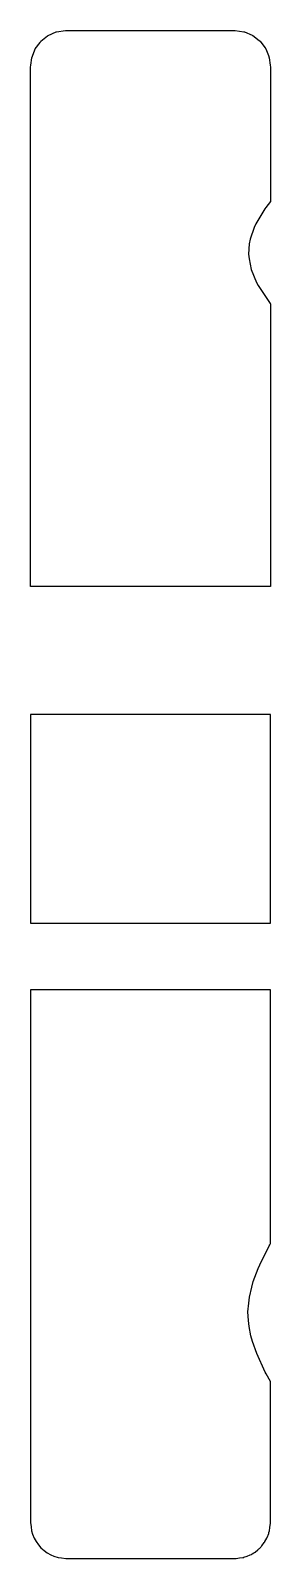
# Model space of a CAD drawing. Header units: metres. Extents: x 2.4 to 16, y -15.8 to 70.6.
import ezdxf

# ---------------------------------------------------------------- set-up
doc = ezdxf.new("R2010")
doc.units = ezdxf.units.M

msp = doc.modelspace()

# ---------------------------------------------------------------- linework, layer by layer
for p, q in [((2.986, 69.997), (3.365, 70.299)), ((3.365, 70.299), (3.4, 70.327)), ((3.4, 70.327), (3.857, 70.524)), ((3.857, 70.524), (3.882, 70.535)), ((3.882, 70.535), (4.379, 70.602)), ((4.379, 70.602), (4.4, 70.605)), ((4.4, 70.605), (13.617, 70.605)), ((13.617, 70.605), (14, 70.605)), ((14, 70.605), (14.492, 70.538)), ((14.492, 70.538), (14.518, 70.535)), ((14.518, 70.535), (14.964, 70.343)), ((14.964, 70.343), (15, 70.327)), ((15, 70.327), (15.366, 70.035)), ((15.366, 70.035), (15.414, 69.997)), ((2.468, 69.065), (2.625, 69.46)), ((2.625, 69.46), (2.668, 69.566)), ((2.668, 69.566), (2.942, 69.938)), ((2.942, 69.938), (2.986, 69.997)), ((15.414, 69.997), (15.677, 69.641)), ((15.677, 69.641), (15.732, 69.566)), ((15.732, 69.566), (15.883, 69.187)), ((15.883, 69.187), (15.932, 69.065)), ((2.4, 68.532), (2.415, 68.652)), ((2.4, 66.057), (2.4, 68.532)), ((2.415, 68.652), (2.468, 69.065)), ((15.932, 69.065), (15.985, 68.652)), ((15.985, 68.652), (16, 68.532)), ((16, 68.532), (16, 63.124)), ((16, 68.532), (16, 68.532)), ((2.4, 64.337), (2.4, 66.057)), ((2.4, 63.847), (2.4, 64.337)), ((2.4, 62.786), (2.4, 63.847)), ((16, 63.124), (16, 60.935)), ((2.4, 62.058), (2.4, 62.786)), ((2.4, 61.514), (2.4, 62.058)), ((2.4, 61.015), (2.4, 61.514)), ((2.4, 60.616), (2.4, 61.015)), ((2.4, 60.073), (2.4, 60.616)), ((15.674, 60.526), (15.168, 59.663)), ((15.73, 60.598), (15.674, 60.526)), ((16, 60.935), (15.73, 60.598)), ((2.4, 59.777), (2.4, 60.073)), ((2.4, 59.206), (2.4, 59.777)), ((15.168, 59.663), (15.069, 59.46)), ((2.4, 58.971), (2.4, 59.206)), ((2.4, 58.755), (2.4, 58.971)), ((14.842, 58.796), (14.798, 58.534)), ((15.069, 59.46), (14.842, 58.796)), ((2.4, 58.189), (2.4, 58.755)), ((2.4, 57.991), (2.4, 58.189)), ((2.4, 57.426), (2.4, 57.991)), ((14.798, 58.534), (14.749, 57.951)), ((14.749, 57.951), (14.793, 57.688)), ((2.4, 57.221), (2.4, 57.426)), ((2.4, 56.681), (2.4, 57.221)), ((14.793, 57.688), (14.898, 57.09)), ((14.898, 57.09), (15.213, 56.356)), ((2.4, 56.233), (2.4, 56.681)), ((2.4, 55.911), (2.4, 56.233)), ((15.213, 56.356), (15.302, 56.174)), ((2.4, 51.675), (2.4, 55.911)), ((15.302, 56.174), (15.984, 55.153)), ((15.984, 55.153), (15.987, 55.149)), ((15.987, 55.149), (16, 55.134)), ((16, 55.134), (16, 45.478)), ((2.4, 47.378), (2.4, 51.675)), ((2.4, 40.57), (2.4, 47.378)), ((16, 45.478), (16, 40.57)), ((2.4, 39.921), (2.4, 40.57)), ((2.4, 39.143), (2.4, 39.921)), ((16, 40.57), (16, 39.143)), ((4.64, 39.143), (2.4, 39.143)), ((16, 39.143), (4.64, 39.143)), ((13.76, 31.909), (2.4, 31.909)), ((2.4, 31.909), (2.4, 31.275)), ((2.4, 31.275), (2.4, 30.483)), ((16, 31.909), (13.76, 31.909)), ((16, 30.483), (16, 31.909)), ((2.4, 30.483), (2.4, 27.182)), ((16, 24.981), (16, 30.483)), ((2.4, 27.182), (2.4, 24.981)), ((2.4, 24.981), (2.4, 22.758)), ((16, 20.091), (16, 24.981)), ((16, 24.981), (16, 24.981)), ((2.4, 22.758), (2.4, 20.091)), ((2.4, 20.091), (10.08, 20.091)), ((10.08, 20.091), (16, 20.091)), ((8.32, 16.321), (2.4, 16.321)), ((2.4, 16.321), (2.4, 14.147)), ((16, 16.321), (8.32, 16.321)), ((16, 11.43), (16, 16.321)), ((2.4, 14.147), (2.4, 11.43)), ((2.4, 11.43), (2.4, 9.737)), ((16, 6.203), (16, 11.43)), ((16, 11.43), (16, 11.43)), ((2.4, 9.737), (2.4, 4.294)), ((16, 2.739), (16, 6.203)), ((2.4, 4.294), (2.4, -0.388)), ((16, 1.985), (16, 2.739)), ((15.401, 0.768), (15.93, 1.837)), ((15.93, 1.837), (15.962, 1.896)), ((15.962, 1.896), (16, 1.966)), ((16, 1.966), (16, 1.985)), ((15.026, -0.186), (15.304, 0.56)), ((15.304, 0.56), (15.401, 0.768)), ((2.4, -0.388), (2.4, -0.8)), ((2.4, -0.8), (2.4, -1.313)), ((14.802, -1.062), (14.936, -0.495)), ((14.936, -0.495), (15.026, -0.186)), ((2.4, -1.313), (2.4, -1.878)), ((14.723, -1.897), (14.768, -1.408)), ((14.768, -1.408), (14.802, -1.062)), ((2.4, -1.878), (2.4, -2.078)), ((2.4, -2.078), (2.4, -2.642)), ((14.75, -2.375), (14.723, -1.897)), ((14.786, -2.722), (14.75, -2.375)), ((2.4, -2.642), (2.4, -2.857)), ((2.4, -2.857), (2.4, -3.087)), ((2.4, -3.087), (2.4, -3.657)), ((14.894, -3.259), (14.786, -2.722)), ((14.987, -3.566), (14.894, -3.259)), ((2.4, -3.657), (2.4, -3.942)), ((2.4, -3.942), (2.4, -4.485)), ((15.217, -4.248), (14.987, -3.566)), ((15.704, -5.299), (15.217, -4.248)), ((2.4, -4.485), (2.4, -4.86)), ((2.4, -4.86), (2.4, -5.313)), ((2.4, -5.313), (2.4, -5.865)), ((2.4, -5.865), (2.4, -6.505)), ((15.754, -5.404), (15.704, -5.299)), ((16, -5.831), (15.754, -5.404)), ((16, -8.835), (16, -5.831)), ((2.4, -6.505), (2.4, -7.374)), ((2.4, -7.374), (2.4, -7.912)), ((2.4, -7.912), (2.4, -9.243)), ((2.4, -9.243), (2.4, -11.453)), ((16, -13.785), (16, -8.835)), ((2.4, -11.453), (2.4, -13.785)), ((2.4, -13.785), (2.4, -13.811)), ((2.4, -13.811), (2.429, -14.05)), ((15.998, -13.843), (16, -13.815)), ((16, -13.811), (16, -13.785)), ((16, -13.815), (16, -13.811)), ((16, -13.815), (16, -13.815)), ((2.429, -14.05), (2.458, -14.28)), ((2.458, -14.28), (2.516, -14.471)), ((2.516, -14.471), (2.608, -14.702)), ((15.792, -14.702), (15.807, -14.664)), ((15.807, -14.664), (15.897, -14.437)), ((15.897, -14.437), (15.906, -14.412)), ((15.906, -14.412), (15.911, -14.399)), ((15.911, -14.399), (15.913, -14.393)), ((15.913, -14.393), (15.913, -14.39)), ((15.913, -14.39), (15.914, -14.39)), ((15.914, -14.389), (15.942, -14.28)), ((15.914, -14.39), (15.914, -14.389)), ((15.914, -14.389), (15.914, -14.389)), ((15.914, -14.389), (15.914, -14.389)), ((15.942, -14.28), (15.966, -14.106)), ((15.966, -14.106), (15.998, -13.843)), ((2.608, -14.702), (2.714, -14.896)), ((2.714, -14.896), (2.844, -15.071)), ((2.844, -15.071), (2.991, -15.253)), ((2.991, -15.253), (3.172, -15.402)), ((3.172, -15.402), (3.335, -15.531)), ((3.335, -15.531), (3.549, -15.648)), ((14.965, -15.593), (15.065, -15.531)), ((15.065, -15.531), (15.124, -15.489)), ((15.124, -15.489), (15.285, -15.361)), ((15.285, -15.361), (15.346, -15.312)), ((15.346, -15.312), (15.369, -15.292)), ((15.369, -15.292), (15.374, -15.287)), ((15.374, -15.287), (15.375, -15.286)), ((15.375, -15.286), (15.409, -15.253)), ((15.375, -15.286), (15.375, -15.286)), ((15.409, -15.253), (15.448, -15.212)), ((15.448, -15.212), (15.448, -15.212)), ((15.448, -15.212), (15.449, -15.212)), ((15.449, -15.212), (15.451, -15.21)), ((15.451, -15.21), (15.458, -15.201)), ((15.458, -15.201), (15.478, -15.177)), ((15.478, -15.177), (15.514, -15.131)), ((15.514, -15.131), (15.647, -14.952)), ((15.647, -14.952), (15.673, -14.916)), ((15.673, -14.916), (15.683, -14.901)), ((15.683, -14.901), (15.686, -14.896)), ((15.686, -14.896), (15.687, -14.895)), ((15.687, -14.895), (15.792, -14.702)), ((15.687, -14.895), (15.687, -14.895)), ((15.687, -14.895), (15.687, -14.895)), ((15.687, -14.895), (15.687, -14.895)), ((15.687, -14.895), (15.687, -14.895)), ((3.549, -15.648), (3.727, -15.724)), ((3.727, -15.724), (3.965, -15.796)), ((3.965, -15.796), (4.151, -15.821)), ((4.151, -15.821), (4.4, -15.848)), ((4.4, -15.848), (7.834, -15.848)), ((7.834, -15.848), (14, -15.848)), ((14, -15.848), (14.01, -15.848)), ((14.01, -15.848), (14.012, -15.848)), ((14.012, -15.848), (14.048, -15.847)), ((14.048, -15.847), (14.249, -15.821)), ((14.249, -15.821), (14.435, -15.796)), ((14.435, -15.796), (14.467, -15.789)), ((14.467, -15.789), (14.481, -15.786)), ((14.481, -15.786), (14.487, -15.785)), ((14.487, -15.785), (14.49, -15.784)), ((14.49, -15.784), (14.491, -15.784)), ((14.491, -15.784), (14.673, -15.724)), ((14.491, -15.784), (14.491, -15.784)), ((14.491, -15.784), (14.491, -15.784)), ((14.673, -15.724), (14.851, -15.648)), ((14.851, -15.648), (14.915, -15.619)), ((14.915, -15.619), (14.949, -15.602)), ((14.949, -15.602), (14.96, -15.595)), ((14.96, -15.595), (14.964, -15.593)), ((14.964, -15.593), (14.965, -15.593)), ((14.965, -15.593), (14.965, -15.593)), ((14.965, -15.593), (14.965, -15.593))]:
    msp.add_line(p, q)

doc.saveas('drawing.dxf')
